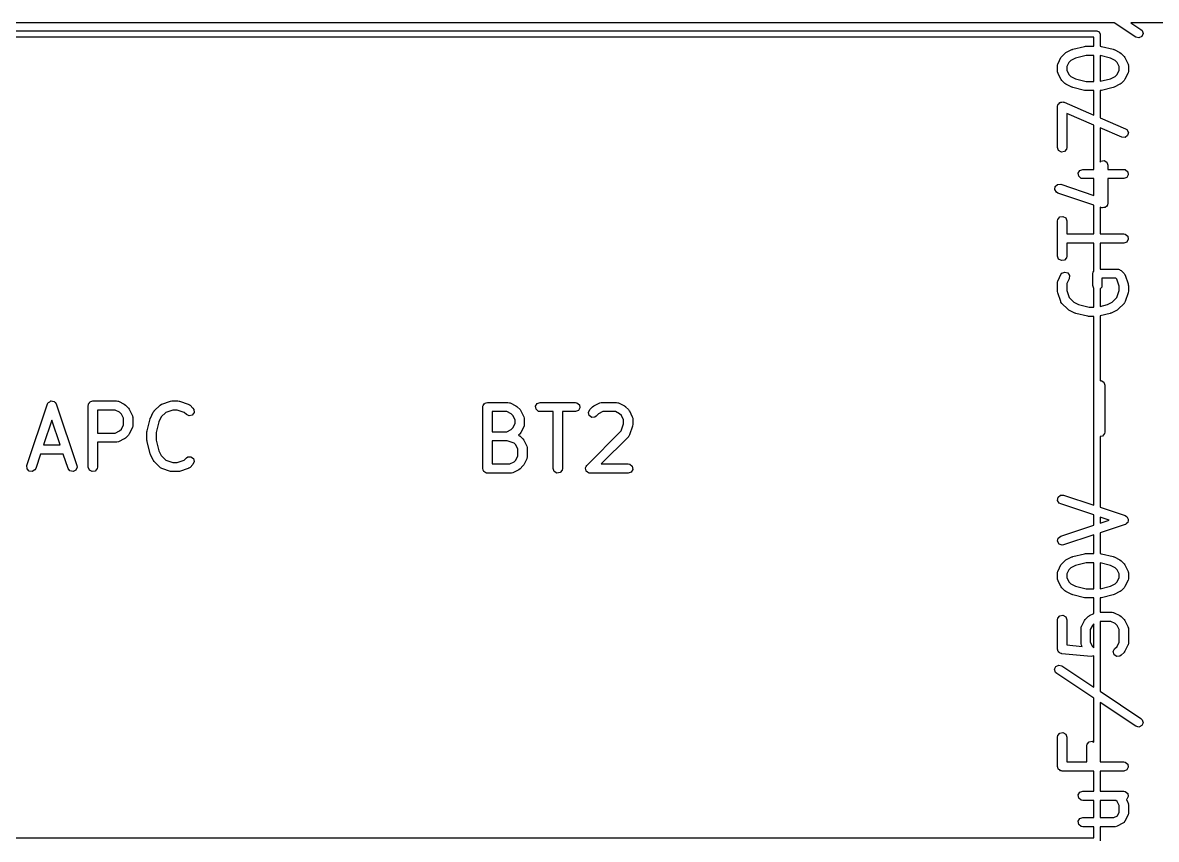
# Model space of a CAD drawing. Extents: x 0.02 to 2.36, y 0.02 to 1.58.
# Drawn here: x 0.743 to 1.468, y 0.543 to 1.065 of the extents above; entities that cross this region are included whole.
import ezdxf

# ---------------------------------------------------------------- set-up
doc = ezdxf.new("R2010")
doc.units = 0
doc.header["$MEASUREMENT"] = 0
doc.layers.add('BLACK', color=7, linetype='CONTINUOUS')

msp = doc.modelspace()

# ---------------------------------------------------------------- linework, layer by layer
at = {"layer": 'BLACK', "linetype": 'CONTINUOUS'}
for p, q in [((0.02028, 1.05984), (1.42972, 1.05984)), ((1.44078, 1.06516), (0.34528, 1.06516)), ((1.42972, 1.05984), (1.43112, 1.05927)), ((1.43112, 1.05927), (1.43169, 1.05787)), ((1.45458, 1.05596), (1.44078, 1.06516)), ((1.75472, 1.06516), (1.45143, 1.06516)), ((1.45143, 1.06516), (1.45785, 1.06087)), ((1.45785, 1.06087), (1.4586, 1.06017)), ((1.4586, 1.06017), (1.45916, 1.05823)), ((1.42776, 1.05591), (0.02224, 1.05591)), ((1.42776, 1.05012), (1.42776, 1.05591)), ((1.43169, 1.05787), (1.43169, 1.05012)), ((1.45654, 1.05548), (1.45458, 1.05596)), ((1.45835, 1.05638), (1.45654, 1.05548)), ((1.45916, 1.05823), (1.45835, 1.05638)), ((1.40726, 1.04363), (1.40913, 1.04551)), ((1.40913, 1.04551), (1.40986, 1.04601)), ((1.40986, 1.04601), (1.4099, 1.04606)), ((1.4099, 1.04606), (1.41365, 1.04794)), ((1.41365, 1.04794), (1.41414, 1.04808)), ((1.41414, 1.04808), (1.41426, 1.04816)), ((1.41426, 1.04816), (1.42176, 1.05003)), ((1.42283, 1.04422), (1.416, 1.04251)), ((1.42176, 1.05003), (1.42234, 1.05008)), ((1.42234, 1.05008), (1.42247, 1.05012)), ((1.42247, 1.05012), (1.42776, 1.05012)), ((1.42776, 1.04422), (1.42283, 1.04422)), ((1.42776, 1.02762), (1.42776, 1.04422)), ((1.43169, 1.05012), (1.43185, 1.05012)), ((1.43831, 1.04251), (1.43169, 1.04416)), ((1.43169, 1.04416), (1.43169, 1.02768)), ((1.43185, 1.05012), (1.43243, 1.05002)), ((1.43243, 1.05002), (1.43256, 1.05003)), ((1.43256, 1.05003), (1.44006, 1.04816)), ((1.44006, 1.04816), (1.44053, 1.04795)), ((1.44053, 1.04795), (1.44066, 1.04794)), ((1.44066, 1.04794), (1.44441, 1.04606)), ((1.44441, 1.04606), (1.44512, 1.04553)), ((1.44512, 1.04553), (1.44518, 1.04551)), ((1.44518, 1.04551), (1.44706, 1.04363)), ((1.40452, 1.0378), (1.4047, 1.03881)), ((1.40452, 1.03405), (1.40452, 1.0378)), ((1.4047, 1.03881), (1.40481, 1.03894)), ((1.40481, 1.03894), (1.40483, 1.03912)), ((1.40483, 1.03912), (1.40671, 1.04287)), ((1.40671, 1.04287), (1.40723, 1.04357)), ((1.40723, 1.04357), (1.40726, 1.04363)), ((1.41177, 1.0398), (1.41043, 1.0371)), ((1.41043, 1.0371), (1.41043, 1.03474)), ((1.41297, 1.04099), (1.41177, 1.0398)), ((1.416, 1.04251), (1.41297, 1.04099)), ((1.44134, 1.04099), (1.43831, 1.04251)), ((1.44254, 1.0398), (1.44134, 1.04099)), ((1.44389, 1.0371), (1.44254, 1.0398)), ((1.44389, 1.03474), (1.44389, 1.0371)), ((1.44706, 1.04363), (1.44756, 1.04291)), ((1.44756, 1.04291), (1.44761, 1.04287)), ((1.44761, 1.04287), (1.44948, 1.03912)), ((1.44948, 1.03912), (1.44978, 1.03813)), ((1.44978, 1.03813), (1.44974, 1.03796)), ((1.44974, 1.03796), (1.4498, 1.0378)), ((1.4498, 1.0378), (1.4498, 1.03405)), ((1.40458, 1.03388), (1.40452, 1.03405)), ((1.40454, 1.03371), (1.40458, 1.03388)), ((1.40483, 1.03273), (1.40454, 1.03371)), ((1.40671, 1.02898), (1.40483, 1.03273)), ((1.41043, 1.03474), (1.41177, 1.03205)), ((1.41177, 1.03205), (1.41297, 1.03085)), ((1.41297, 1.03085), (1.416, 1.02933)), ((1.43831, 1.02933), (1.44134, 1.03085)), ((1.44134, 1.03085), (1.44254, 1.03205)), ((1.44254, 1.03205), (1.44389, 1.03474)), ((1.44948, 1.03273), (1.44761, 1.02898)), ((1.4495, 1.0329), (1.44948, 1.03273)), ((1.44962, 1.03304), (1.4495, 1.0329)), ((1.4498, 1.03405), (1.44962, 1.03304)), ((1.40675, 1.02893), (1.40671, 1.02898)), ((1.40726, 1.02821), (1.40675, 1.02893)), ((1.40913, 1.02633), (1.40726, 1.02821)), ((1.40919, 1.02631), (1.40913, 1.02633)), ((1.4099, 1.02578), (1.40919, 1.02631)), ((1.41365, 1.02391), (1.4099, 1.02578)), ((1.41379, 1.02389), (1.41365, 1.02391)), ((1.41426, 1.02368), (1.41379, 1.02389)), ((1.42176, 1.02181), (1.41426, 1.02368)), ((1.416, 1.02933), (1.42283, 1.02762)), ((1.42283, 1.02762), (1.42776, 1.02762)), ((1.43169, 1.02768), (1.43831, 1.02933)), ((1.44006, 1.02368), (1.43256, 1.02181)), ((1.44018, 1.02376), (1.44006, 1.02368)), ((1.44066, 1.02391), (1.44018, 1.02376)), ((1.44441, 1.02578), (1.44066, 1.02391)), ((1.44446, 1.02583), (1.44441, 1.02578)), ((1.44518, 1.02633), (1.44446, 1.02583)), ((1.44706, 1.02821), (1.44518, 1.02633)), ((1.44708, 1.02827), (1.44706, 1.02821)), ((1.44761, 1.02898), (1.44708, 1.02827)), ((1.42189, 1.02182), (1.42176, 1.02181)), ((1.42247, 1.02172), (1.42189, 1.02182)), ((1.42776, 1.02172), (1.42247, 1.02172)), ((1.42776, 1.00607), (1.42776, 1.02172)), ((1.43185, 1.02172), (1.43169, 1.02172)), ((1.43169, 1.02172), (1.43169, 1.00438)), ((1.43197, 1.02177), (1.43185, 1.02172)), ((1.43256, 1.02181), (1.43197, 1.02177)), ((1.40452, 1.01155), (1.4047, 1.01256)), ((1.40452, 0.9853), (1.40452, 1.01155)), ((1.4047, 1.01256), (1.40492, 1.01283)), ((1.40492, 1.01283), (1.405, 1.01317)), ((1.405, 1.01317), (1.40555, 1.01358)), ((1.40555, 1.01358), (1.406, 1.01411)), ((1.406, 1.01411), (1.40634, 1.01417)), ((1.40634, 1.01417), (1.40662, 1.01438)), ((1.40662, 1.01438), (1.40731, 1.01434)), ((1.40731, 1.01434), (1.40799, 1.01446)), ((1.40799, 1.01446), (1.40829, 1.01428)), ((1.40829, 1.01428), (1.40864, 1.01426)), ((1.40864, 1.01426), (1.42776, 1.00607)), ((1.42776, 0.99964), (1.41043, 1.00707)), ((1.41043, 1.00707), (1.41043, 0.9853)), ((1.43169, 1.00438), (1.44801, 0.99739)), ((1.42776, 0.97138), (1.42776, 0.99964)), ((1.44568, 0.99196), (1.43169, 0.99796)), ((1.43169, 0.99796), (1.43169, 0.97595)), ((1.44801, 0.99739), (1.44886, 0.99683)), ((1.44886, 0.99683), (1.44978, 0.99503)), ((1.44978, 0.99503), (1.44931, 0.99306)), ((1.4477, 0.99185), (1.44568, 0.99196)), ((1.44931, 0.99306), (1.4477, 0.99185)), ((1.40521, 0.9834), (1.40452, 0.9853)), ((1.40696, 0.98239), (1.40521, 0.9834)), ((1.40895, 0.98274), (1.40696, 0.98239)), ((1.41025, 0.98429), (1.40895, 0.98274)), ((1.41043, 0.9853), (1.41025, 0.98429)), ((1.4187, 0.97069), (1.4206, 0.97138)), ((1.4206, 0.97138), (1.42776, 0.97138)), ((1.43169, 0.97595), (1.43224, 0.97661)), ((1.43224, 0.97661), (1.43423, 0.97696)), ((1.43423, 0.97696), (1.43598, 0.97595)), ((1.43598, 0.97595), (1.43667, 0.97405)), ((1.43667, 0.97405), (1.43667, 0.97138)), ((1.43667, 0.97138), (1.44684, 0.97138)), ((1.44684, 0.97138), (1.44785, 0.9712)), ((1.41769, 0.96894), (1.4187, 0.97069)), ((1.41804, 0.96695), (1.41769, 0.96894)), ((1.41959, 0.96565), (1.41804, 0.96695)), ((1.4206, 0.96548), (1.41959, 0.96565)), ((1.42776, 0.96548), (1.4206, 0.96548)), ((1.42776, 0.95478), (1.42776, 0.96548)), ((1.44684, 0.96548), (1.43667, 0.96548)), ((1.43667, 0.96548), (1.43667, 0.94968)), ((1.44874, 0.96617), (1.44684, 0.96548)), ((1.44785, 0.9712), (1.4494, 0.96991)), ((1.44975, 0.96792), (1.44874, 0.96617)), ((1.4494, 0.96991), (1.44975, 0.96792)), ((1.40271, 0.95846), (1.403, 0.96046)), ((1.40376, 0.95674), (1.40271, 0.95846)), ((1.403, 0.96046), (1.40451, 0.9618)), ((1.40451, 0.9618), (1.40653, 0.96186)), ((1.40653, 0.96186), (1.42776, 0.95478)), ((1.40466, 0.95625), (1.40376, 0.95674)), ((1.42776, 0.94856), (1.40466, 0.95625)), ((1.43667, 0.94968), (1.43649, 0.94867)), ((1.42776, 0.93014), (1.42776, 0.94856)), ((1.43279, 0.94688), (1.43169, 0.94724)), ((1.43169, 0.94724), (1.43169, 0.93014)), ((1.43301, 0.94689), (1.43279, 0.94688)), ((1.43321, 0.94677), (1.43301, 0.94689)), ((1.434, 0.94691), (1.43321, 0.94677)), ((1.43481, 0.94694), (1.434, 0.94691)), ((1.43497, 0.94708), (1.43481, 0.94694)), ((1.4352, 0.94712), (1.43497, 0.94708)), ((1.43571, 0.94774), (1.4352, 0.94712)), ((1.43632, 0.94828), (1.43571, 0.94774)), ((1.43635, 0.9485), (1.43632, 0.94828)), ((1.43649, 0.94867), (1.43635, 0.9485)), ((1.40452, 0.93843), (1.4047, 0.93944)), ((1.40452, 0.91594), (1.40452, 0.93843)), ((1.4047, 0.93944), (1.406, 0.94099)), ((1.406, 0.94099), (1.40799, 0.94134)), ((1.40799, 0.94134), (1.40974, 0.94033)), ((1.40974, 0.94033), (1.41043, 0.93843)), ((1.41043, 0.93843), (1.41043, 0.93014)), ((1.41043, 0.93014), (1.42776, 0.93014)), ((1.43169, 0.93014), (1.44684, 0.93014)), ((1.44684, 0.93014), (1.44785, 0.92996)), ((1.44785, 0.92996), (1.4494, 0.92866)), ((1.4494, 0.92866), (1.44975, 0.92667)), ((1.42776, 0.92423), (1.41043, 0.92423)), ((1.41043, 0.92423), (1.41043, 0.91594)), ((1.42776, 0.9064), (1.42776, 0.92423)), ((1.44684, 0.92423), (1.43169, 0.92423)), ((1.43169, 0.92423), (1.43169, 0.90764)), ((1.44874, 0.92492), (1.44684, 0.92423)), ((1.44975, 0.92667), (1.44874, 0.92492)), ((1.40521, 0.91404), (1.40452, 0.91594)), ((1.40696, 0.91303), (1.40521, 0.91404)), ((1.41025, 0.91493), (1.40895, 0.91338)), ((1.41043, 0.91594), (1.41025, 0.91493)), ((1.40895, 0.91338), (1.40696, 0.91303)), ((1.4272, 0.9057), (1.42769, 0.90628)), ((1.42769, 0.90628), (1.42776, 0.9064)), ((1.43169, 0.90764), (1.44309, 0.90764)), ((1.44309, 0.90764), (1.44327, 0.90761)), ((1.44327, 0.90761), (1.44335, 0.90763)), ((1.44335, 0.90763), (1.44347, 0.90757)), ((1.44347, 0.90757), (1.4441, 0.90746)), ((1.4441, 0.90746), (1.4446, 0.90705)), ((1.4446, 0.90705), (1.44518, 0.90677)), ((1.44518, 0.90677), (1.44706, 0.9049)), ((1.40452, 0.89906), (1.4047, 0.90007)), ((1.40452, 0.89344), (1.40452, 0.89906)), ((1.4047, 0.90007), (1.40481, 0.90021)), ((1.40481, 0.90021), (1.40483, 0.90038)), ((1.40483, 0.90038), (1.40671, 0.90413)), ((1.40671, 0.90413), (1.40732, 0.90496)), ((1.40732, 0.90496), (1.40917, 0.90576)), ((1.40917, 0.90576), (1.41111, 0.90518)), ((1.41199, 0.90149), (1.41043, 0.89837)), ((1.41111, 0.90518), (1.41222, 0.9035)), ((1.41222, 0.9035), (1.41199, 0.90149)), ((1.42702, 0.90469), (1.42709, 0.90507)), ((1.42702, 0.89719), (1.42702, 0.90469)), ((1.42706, 0.9052), (1.42713, 0.90531)), ((1.42709, 0.90507), (1.42706, 0.9052)), ((1.42713, 0.90531), (1.4272, 0.9057)), ((1.44187, 0.90173), (1.43292, 0.90173)), ((1.43292, 0.90173), (1.43292, 0.89719)), ((1.44239, 0.90122), (1.44187, 0.90173)), ((1.44389, 0.89671), (1.44239, 0.90122)), ((1.44706, 0.9049), (1.44764, 0.90406)), ((1.44764, 0.90406), (1.44766, 0.90388)), ((1.44766, 0.90388), (1.44777, 0.90375)), ((1.44777, 0.90375), (1.44964, 0.89812)), ((1.40454, 0.89338), (1.40452, 0.89344)), ((1.40467, 0.8925), (1.40454, 0.89338)), ((1.40655, 0.88688), (1.40467, 0.8925)), ((1.41043, 0.89837), (1.41043, 0.89392)), ((1.41043, 0.89392), (1.41193, 0.88941)), ((1.42771, 0.89529), (1.42702, 0.89719)), ((1.42776, 0.89526), (1.42771, 0.89529)), ((1.42776, 0.88327), (1.42776, 0.89526)), ((1.43275, 0.89618), (1.43169, 0.89492)), ((1.43169, 0.89492), (1.43169, 0.88379)), ((1.43292, 0.89719), (1.43275, 0.89618)), ((1.44239, 0.88941), (1.44389, 0.89392)), ((1.44389, 0.89392), (1.44389, 0.89671)), ((1.44964, 0.8925), (1.44777, 0.88688)), ((1.44964, 0.89812), (1.44977, 0.89725)), ((1.4498, 0.89344), (1.44964, 0.89257)), ((1.44964, 0.89257), (1.44964, 0.8925)), ((1.44977, 0.89725), (1.4498, 0.89719)), ((1.4498, 0.89719), (1.4498, 0.89344)), ((1.40666, 0.88674), (1.40655, 0.88688)), ((1.40667, 0.88657), (1.40666, 0.88674)), ((1.40726, 0.88573), (1.40667, 0.88657)), ((1.41101, 0.88198), (1.40726, 0.88573)), ((1.41193, 0.88941), (1.41485, 0.88649)), ((1.41485, 0.88649), (1.41788, 0.88498)), ((1.41788, 0.88498), (1.42471, 0.88327)), ((1.43169, 0.88379), (1.43644, 0.88498)), ((1.43644, 0.88498), (1.43947, 0.88649)), ((1.43947, 0.88649), (1.44239, 0.88941)), ((1.44706, 0.88573), (1.44331, 0.88198)), ((1.44713, 0.88589), (1.44706, 0.88573)), ((1.44728, 0.88598), (1.44713, 0.88589)), ((1.44777, 0.88688), (1.44728, 0.88598)), ((1.41107, 0.88195), (1.41101, 0.88198)), ((1.41178, 0.88142), (1.41107, 0.88195)), ((1.41553, 0.87955), (1.41178, 0.88142)), ((1.41567, 0.87953), (1.41553, 0.87955)), ((1.41613, 0.87933), (1.41567, 0.87953)), ((1.42363, 0.87745), (1.41613, 0.87933)), ((1.42377, 0.87746), (1.42363, 0.87745)), ((1.42435, 0.87736), (1.42377, 0.87746)), ((1.42776, 0.87736), (1.42435, 0.87736)), ((1.42471, 0.88327), (1.42776, 0.88327)), ((1.42776, 0.75668), (1.42776, 0.87736)), ((1.43819, 0.87933), (1.43169, 0.8777)), ((1.43169, 0.8777), (1.43169, 0.83624)), ((1.4383, 0.8794), (1.43819, 0.87933)), ((1.43879, 0.87955), (1.4383, 0.8794)), ((1.44254, 0.88142), (1.43879, 0.87955)), ((1.44258, 0.88147), (1.44254, 0.88142)), ((1.44331, 0.88198), (1.44258, 0.88147)), ((1.43169, 0.83624), (1.43236, 0.83635)), ((1.43236, 0.83635), (1.43411, 0.83534)), ((1.43411, 0.83534), (1.4348, 0.83345)), ((1.4348, 0.83345), (1.4348, 0.80345)), ((0.74551, 0.78203), (0.75863, 0.8214)), ((0.75863, 0.8214), (0.75912, 0.8223)), ((0.75912, 0.8223), (0.75919, 0.82234)), ((0.75919, 0.82234), (0.75922, 0.82242)), ((0.75922, 0.82242), (0.76004, 0.82287)), ((0.76004, 0.82287), (0.76084, 0.82336)), ((0.76084, 0.82336), (0.76092, 0.82334)), ((0.76092, 0.82334), (0.761, 0.82338)), ((0.761, 0.82338), (0.76191, 0.8232)), ((0.76191, 0.8232), (0.76284, 0.82306)), ((0.76284, 0.82306), (0.7629, 0.823)), ((0.7629, 0.823), (0.76298, 0.82298)), ((0.76298, 0.82298), (0.76356, 0.82225)), ((0.76356, 0.82225), (0.76418, 0.82155)), ((0.76418, 0.82155), (0.76418, 0.82146)), ((0.76418, 0.82146), (0.76423, 0.8214)), ((0.76423, 0.8214), (0.77736, 0.78203)), ((0.78473, 0.82046), (0.78479, 0.82085)), ((0.78473, 0.78109), (0.78473, 0.82046)), ((0.78477, 0.82098), (0.78484, 0.82109)), ((0.78479, 0.82085), (0.78477, 0.82098)), ((0.78484, 0.82109), (0.7849, 0.82147)), ((0.7849, 0.82147), (0.7854, 0.82206)), ((0.7854, 0.82206), (0.78578, 0.82273)), ((0.78578, 0.82273), (0.78603, 0.82282)), ((0.78603, 0.82282), (0.7862, 0.82302)), ((0.7862, 0.82302), (0.78696, 0.82315)), ((0.78696, 0.82315), (0.78768, 0.82342)), ((0.78768, 0.82342), (0.80268, 0.82342)), ((0.80268, 0.82342), (0.80369, 0.82324)), ((0.80369, 0.82324), (0.80382, 0.82312)), ((0.80382, 0.82312), (0.804, 0.8231)), ((0.804, 0.8231), (0.80775, 0.82123)), ((0.80775, 0.82123), (0.80846, 0.8207)), ((0.80846, 0.8207), (0.80851, 0.82068)), ((0.80851, 0.82068), (0.81039, 0.8188)), ((0.82684, 0.81693), (0.83059, 0.82068)), ((0.83059, 0.82068), (0.83143, 0.82127)), ((0.83143, 0.82127), (0.8316, 0.82128)), ((0.8316, 0.82128), (0.83174, 0.82139)), ((0.83174, 0.82139), (0.83736, 0.82327)), ((0.83736, 0.82327), (0.83824, 0.82339)), ((0.83824, 0.82339), (0.8383, 0.82342)), ((0.8383, 0.82342), (0.84205, 0.82342)), ((0.84205, 0.82342), (0.84292, 0.82326)), ((0.84292, 0.82326), (0.84298, 0.82327)), ((0.84298, 0.82327), (0.84861, 0.82139)), ((0.84861, 0.82139), (0.84951, 0.8209)), ((0.84951, 0.8209), (0.8496, 0.82075)), ((0.8496, 0.82075), (0.84976, 0.82068)), ((0.84976, 0.82068), (0.85163, 0.8188)), ((1.03699, 0.81946), (1.03706, 0.81985)), ((1.03699, 0.78009), (1.03699, 0.81946)), ((1.03704, 0.81998), (1.0371, 0.82009)), ((1.03706, 0.81985), (1.03704, 0.81998)), ((1.0371, 0.82009), (1.03717, 0.82047)), ((1.03717, 0.82047), (1.03766, 0.82106)), ((1.03766, 0.82106), (1.03804, 0.82173)), ((1.03804, 0.82173), (1.0383, 0.82182)), ((1.0383, 0.82182), (1.03847, 0.82202)), ((1.03847, 0.82202), (1.03922, 0.82215)), ((1.03922, 0.82215), (1.03994, 0.82242)), ((1.03994, 0.82242), (1.05307, 0.82242)), ((1.05307, 0.82242), (1.05408, 0.82224)), ((1.05408, 0.82224), (1.05421, 0.82212)), ((1.05421, 0.82212), (1.05439, 0.8221)), ((1.05439, 0.8221), (1.05814, 0.82023)), ((1.05814, 0.82023), (1.05885, 0.8197)), ((1.05885, 0.8197), (1.0589, 0.81968)), ((1.0589, 0.81968), (1.06078, 0.8178)), ((1.07078, 0.81998), (1.07179, 0.82173)), ((1.07113, 0.81799), (1.07078, 0.81998)), ((1.07179, 0.82173), (1.07369, 0.82242)), ((1.07369, 0.82242), (1.09619, 0.82242)), ((1.09619, 0.82242), (1.0972, 0.82224)), ((1.0972, 0.82224), (1.09874, 0.82094)), ((1.09874, 0.82094), (1.09909, 0.81895)), ((1.10535, 0.8178), (1.10722, 0.81968)), ((1.10722, 0.81968), (1.10794, 0.82018)), ((1.10794, 0.82018), (1.10799, 0.82023)), ((1.10799, 0.82023), (1.11174, 0.8221)), ((1.11174, 0.8221), (1.11272, 0.8224)), ((1.11272, 0.8224), (1.11289, 0.82236)), ((1.11289, 0.82236), (1.11306, 0.82242)), ((1.11306, 0.82242), (1.12243, 0.82242)), ((1.12243, 0.82242), (1.12344, 0.82224)), ((1.12344, 0.82224), (1.12358, 0.82212)), ((1.12358, 0.82212), (1.12375, 0.8221)), ((1.12375, 0.8221), (1.1275, 0.82023)), ((1.1275, 0.82023), (1.12821, 0.8197)), ((1.12821, 0.8197), (1.12827, 0.81968)), ((1.12827, 0.81968), (1.13014, 0.8178)), ((0.80198, 0.81751), (0.79063, 0.81751)), ((0.79063, 0.81751), (0.79063, 0.80279)), ((0.80468, 0.81616), (0.80198, 0.81751)), ((0.80588, 0.81497), (0.80468, 0.81616)), ((0.80722, 0.81227), (0.80588, 0.81497)), ((0.80722, 0.80804), (0.80722, 0.81227)), ((0.81039, 0.8188), (0.8109, 0.81808)), ((0.8109, 0.81808), (0.81094, 0.81803)), ((0.81094, 0.81803), (0.81282, 0.81429)), ((0.81282, 0.81429), (0.81311, 0.8133)), ((0.81311, 0.8133), (0.81307, 0.81313)), ((0.81307, 0.81313), (0.81313, 0.81296)), ((0.81313, 0.81296), (0.81313, 0.80734)), ((0.82418, 0.81181), (0.82439, 0.81227)), ((0.82439, 0.81227), (0.82441, 0.81241)), ((0.82441, 0.81241), (0.82628, 0.81616)), ((0.82628, 0.81616), (0.82681, 0.81687)), ((0.82681, 0.81687), (0.82684, 0.81693)), ((0.83135, 0.81309), (0.82984, 0.81006)), ((0.83427, 0.81601), (0.83135, 0.81309)), ((0.83878, 0.81751), (0.83427, 0.81601)), ((0.84157, 0.81751), (0.83878, 0.81751)), ((0.84608, 0.81601), (0.84157, 0.81751)), ((0.84746, 0.81463), (0.84608, 0.81601)), ((0.84929, 0.81377), (0.84746, 0.81463)), ((0.85124, 0.8143), (0.84929, 0.81377)), ((0.8524, 0.81595), (0.85124, 0.8143)), ((0.85163, 0.8188), (0.85222, 0.81796)), ((0.85222, 0.81796), (0.8524, 0.81595)), ((1.05237, 0.81651), (1.0429, 0.81651)), ((1.0429, 0.81651), (1.0429, 0.80367)), ((1.05507, 0.81516), (1.05237, 0.81651)), ((1.05626, 0.81397), (1.05507, 0.81516)), ((1.05761, 0.81127), (1.05626, 0.81397)), ((1.06078, 0.8178), (1.06128, 0.81708)), ((1.06128, 0.81708), (1.06133, 0.81703)), ((1.06133, 0.81703), (1.06321, 0.81329)), ((1.06321, 0.81329), (1.0635, 0.8123)), ((1.0635, 0.8123), (1.06346, 0.81213)), ((1.06346, 0.81213), (1.06352, 0.81196)), ((1.06352, 0.81196), (1.06352, 0.80822)), ((1.07268, 0.81669), (1.07113, 0.81799)), ((1.07369, 0.81651), (1.07268, 0.81669)), ((1.08198, 0.81651), (1.07369, 0.81651)), ((1.08198, 0.78009), (1.08198, 0.81651)), ((1.09619, 0.81651), (1.08789, 0.81651)), ((1.08789, 0.81651), (1.08789, 0.78009)), ((1.09808, 0.8172), (1.09619, 0.81651)), ((1.09909, 0.81895), (1.09808, 0.8172)), ((1.10449, 0.81597), (1.10535, 0.8178)), ((1.10502, 0.81402), (1.10449, 0.81597)), ((1.10667, 0.81286), (1.10502, 0.81402)), ((1.10868, 0.81304), (1.10667, 0.81286)), ((1.10952, 0.81363), (1.10868, 0.81304)), ((1.11106, 0.81516), (1.10952, 0.81363)), ((1.11376, 0.81651), (1.11106, 0.81516)), ((1.12174, 0.81651), (1.11376, 0.81651)), ((1.12443, 0.81516), (1.12174, 0.81651)), ((1.12563, 0.81397), (1.12443, 0.81516)), ((1.12698, 0.81127), (1.12563, 0.81397)), ((1.13014, 0.8178), (1.13065, 0.81708)), ((1.13065, 0.81708), (1.1307, 0.81703)), ((1.1307, 0.81703), (1.13257, 0.81329)), ((1.13257, 0.81329), (1.13287, 0.8123)), ((1.13287, 0.8123), (1.13282, 0.81213)), ((1.13282, 0.81213), (1.13288, 0.81196)), ((1.13288, 0.81196), (1.13288, 0.80822)), ((0.76143, 0.81113), (0.75616, 0.7953)), ((0.76671, 0.7953), (0.76143, 0.81113)), ((0.80468, 0.80414), (0.80588, 0.80534)), ((0.80588, 0.80534), (0.80722, 0.80804)), ((0.81282, 0.80602), (0.81094, 0.80227)), ((0.81284, 0.8062), (0.81282, 0.80602)), ((0.81295, 0.80633), (0.81284, 0.8062)), ((0.81313, 0.80734), (0.81295, 0.80633)), ((0.82231, 0.80431), (0.82418, 0.81181)), ((0.82984, 0.81006), (0.82813, 0.80323)), ((1.05237, 0.80367), (1.05507, 0.80502)), ((1.05507, 0.80502), (1.05626, 0.80621)), ((1.05626, 0.80621), (1.05761, 0.80891)), ((1.05761, 0.80891), (1.05761, 0.81127)), ((1.06321, 0.80689), (1.06133, 0.80315)), ((1.06323, 0.80707), (1.06321, 0.80689)), ((1.06334, 0.80721), (1.06323, 0.80707)), ((1.06352, 0.80822), (1.06334, 0.80721)), ((1.12548, 0.80419), (1.12698, 0.80869)), ((1.12698, 0.80869), (1.12698, 0.81127)), ((1.13273, 0.80728), (1.13086, 0.80166)), ((1.13288, 0.80822), (1.13273, 0.80735)), ((1.13273, 0.80735), (1.13273, 0.80728)), ((0.79063, 0.80279), (0.80198, 0.80279)), ((0.80198, 0.80279), (0.80468, 0.80414)), ((0.80775, 0.79908), (0.804, 0.7972)), ((0.80779, 0.79912), (0.80775, 0.79908)), ((0.80851, 0.79963), (0.80779, 0.79912)), ((0.81039, 0.8015), (0.80851, 0.79963)), ((0.81042, 0.80156), (0.81039, 0.8015)), ((0.81094, 0.80227), (0.81042, 0.80156)), ((0.82222, 0.80359), (0.82232, 0.80417)), ((0.82222, 0.79797), (0.82222, 0.80359)), ((0.82227, 0.79784), (0.82222, 0.79797)), ((0.82231, 0.79725), (0.82227, 0.79784)), ((0.82232, 0.80417), (0.82231, 0.80431)), ((0.82813, 0.80323), (0.82813, 0.79833)), ((0.82813, 0.79833), (0.82984, 0.7915)), ((1.0429, 0.80367), (1.05237, 0.80367)), ((1.05259, 0.79776), (1.0429, 0.79776)), ((1.0429, 0.79776), (1.0429, 0.78305)), ((1.0571, 0.79626), (1.05259, 0.79776)), ((1.06078, 0.80238), (1.0599, 0.8015)), ((1.0599, 0.8015), (1.06053, 0.80115)), ((1.06053, 0.80115), (1.06062, 0.801)), ((1.06062, 0.801), (1.06078, 0.80093)), ((1.06081, 0.80244), (1.06078, 0.80238)), ((1.06078, 0.80093), (1.06265, 0.79905)), ((1.06133, 0.80315), (1.06081, 0.80244)), ((1.06265, 0.79905), (1.06316, 0.79833)), ((1.06316, 0.79833), (1.06321, 0.79829)), ((1.06321, 0.79829), (1.06508, 0.79454)), ((1.10347, 0.78218), (1.12548, 0.80419)), ((1.13014, 0.8005), (1.11269, 0.78305)), ((1.13022, 0.80066), (1.13014, 0.8005)), ((1.13037, 0.80076), (1.13022, 0.80066)), ((1.13086, 0.80166), (1.13037, 0.80076)), ((1.43332, 0.80089), (1.43169, 0.80061)), ((1.43169, 0.80061), (1.43169, 0.75537)), ((1.43462, 0.80244), (1.43332, 0.80089)), ((1.4348, 0.80345), (1.43462, 0.80244)), ((0.75616, 0.7953), (0.76671, 0.7953)), ((0.80268, 0.79689), (0.79063, 0.79689)), ((0.79063, 0.79689), (0.79063, 0.78109)), ((0.80284, 0.79695), (0.80268, 0.79689)), ((0.80302, 0.79691), (0.80284, 0.79695)), ((0.804, 0.7972), (0.80302, 0.79691)), ((0.82418, 0.78975), (0.82231, 0.79725)), ((0.82984, 0.7915), (0.83135, 0.78847)), ((1.05814, 0.79522), (1.0571, 0.79626)), ((1.05949, 0.79252), (1.05814, 0.79522)), ((1.05949, 0.78829), (1.05949, 0.79252)), ((1.06508, 0.79454), (1.06537, 0.79355)), ((1.06537, 0.79355), (1.06533, 0.79338)), ((1.06533, 0.79338), (1.06539, 0.79322)), ((1.06539, 0.79322), (1.06539, 0.78759)), ((0.75419, 0.78939), (0.75111, 0.78016)), ((0.76868, 0.78939), (0.75419, 0.78939)), ((0.77175, 0.78016), (0.76868, 0.78939)), ((0.82426, 0.78964), (0.82418, 0.78975)), ((0.82441, 0.78915), (0.82426, 0.78964)), ((0.82628, 0.7854), (0.82441, 0.78915)), ((0.82633, 0.78535), (0.82628, 0.7854)), ((0.82684, 0.78463), (0.82633, 0.78535)), ((0.83059, 0.78088), (0.82684, 0.78463)), ((0.83135, 0.78847), (0.83427, 0.78555)), ((0.83427, 0.78555), (0.83878, 0.78405)), ((0.83878, 0.78405), (0.84157, 0.78405)), ((0.84157, 0.78405), (0.84608, 0.78555)), ((0.84608, 0.78555), (0.84746, 0.78693)), ((0.84746, 0.78693), (0.8483, 0.78752)), ((0.8483, 0.78752), (0.85031, 0.7877)), ((0.85031, 0.7877), (0.85197, 0.78654)), ((0.85249, 0.78459), (0.85163, 0.78276)), ((0.85197, 0.78654), (0.85249, 0.78459)), ((1.0429, 0.78305), (1.05424, 0.78305)), ((1.05424, 0.78305), (1.05694, 0.7844)), ((1.05694, 0.7844), (1.05814, 0.78559)), ((1.05814, 0.78559), (1.05949, 0.78829)), ((1.06508, 0.78627), (1.06321, 0.78252)), ((1.0651, 0.78645), (1.06508, 0.78627)), ((1.06521, 0.78658), (1.0651, 0.78645)), ((1.06539, 0.78759), (1.06521, 0.78658)), ((1.11269, 0.78305), (1.12993, 0.78305)), ((1.12993, 0.78305), (1.13094, 0.78287)), ((0.74556, 0.78001), (0.74551, 0.78203)), ((0.7469, 0.7785), (0.74556, 0.78001)), ((0.7489, 0.7782), (0.7469, 0.7785)), ((0.75062, 0.77926), (0.7489, 0.7782)), ((0.75111, 0.78016), (0.75062, 0.77926)), ((0.77301, 0.77858), (0.77175, 0.78016)), ((0.77499, 0.77817), (0.77301, 0.77858)), ((0.77677, 0.77913), (0.77499, 0.77817)), ((0.77751, 0.78101), (0.77677, 0.77913)), ((0.77736, 0.78203), (0.77751, 0.78101)), ((0.78542, 0.7792), (0.78473, 0.78109)), ((0.78717, 0.77819), (0.78542, 0.7792)), ((0.78916, 0.77854), (0.78717, 0.77819)), ((0.79045, 0.78008), (0.78916, 0.77854)), ((0.79063, 0.78109), (0.79045, 0.78008)), ((0.83075, 0.78081), (0.83059, 0.78088)), ((0.83084, 0.78066), (0.83075, 0.78081)), ((0.83174, 0.78017), (0.83084, 0.78066)), ((0.83736, 0.77829), (0.83174, 0.78017)), ((0.83743, 0.77829), (0.83736, 0.77829)), ((0.8383, 0.77814), (0.83743, 0.77829)), ((0.84205, 0.77814), (0.8383, 0.77814)), ((0.84211, 0.77816), (0.84205, 0.77814)), ((0.84298, 0.77829), (0.84211, 0.77816)), ((0.84861, 0.78017), (0.84298, 0.77829)), ((0.84874, 0.78028), (0.84861, 0.78017)), ((0.84892, 0.78029), (0.84874, 0.78028)), ((0.84976, 0.78088), (0.84892, 0.78029)), ((0.85163, 0.78276), (0.84976, 0.78088)), ((1.03725, 0.77937), (1.03699, 0.78009)), ((1.03739, 0.77862), (1.03725, 0.77937)), ((1.03759, 0.77845), (1.03739, 0.77862)), ((1.03768, 0.7782), (1.03759, 0.77845)), ((1.03835, 0.77781), (1.03768, 0.7782)), ((1.03893, 0.77732), (1.03835, 0.77781)), ((1.03932, 0.77725), (1.03893, 0.77732)), ((1.03943, 0.77719), (1.03932, 0.77725)), ((1.03956, 0.77721), (1.03943, 0.77719)), ((1.03994, 0.77714), (1.03956, 0.77721)), ((1.05494, 0.77714), (1.03994, 0.77714)), ((1.05511, 0.7772), (1.05494, 0.77714)), ((1.05528, 0.77716), (1.05511, 0.7772)), ((1.05626, 0.77745), (1.05528, 0.77716)), ((1.06001, 0.77933), (1.05626, 0.77745)), ((1.06006, 0.77937), (1.06001, 0.77933)), ((1.06078, 0.77988), (1.06006, 0.77937)), ((1.06265, 0.78176), (1.06078, 0.77988)), ((1.06268, 0.78181), (1.06265, 0.78176)), ((1.06321, 0.78252), (1.06268, 0.78181)), ((1.08268, 0.7782), (1.08198, 0.78009)), ((1.08442, 0.77719), (1.08268, 0.7782)), ((1.08641, 0.77754), (1.08442, 0.77719)), ((1.08771, 0.77908), (1.08641, 0.77754)), ((1.08789, 0.78009), (1.08771, 0.77908)), ((1.10262, 0.78035), (1.10268, 0.78047)), ((1.10285, 0.77949), (1.10262, 0.78035)), ((1.10265, 0.78061), (1.1031, 0.78138)), ((1.10268, 0.78047), (1.10265, 0.78061)), ((1.103, 0.77862), (1.10285, 0.77949)), ((1.10311, 0.77853), (1.103, 0.77862)), ((1.1031, 0.78138), (1.10347, 0.78218)), ((1.10314, 0.7784), (1.10311, 0.77853)), ((1.10387, 0.77789), (1.10314, 0.7784)), ((1.10455, 0.77732), (1.10387, 0.77789)), ((1.10473, 0.77729), (1.10455, 0.77732)), ((1.1048, 0.77724), (1.10473, 0.77729)), ((1.10493, 0.77725), (1.1048, 0.77724)), ((1.10556, 0.77714), (1.10493, 0.77725)), ((1.12993, 0.77714), (1.10556, 0.77714)), ((1.13183, 0.77783), (1.12993, 0.77714)), ((1.13094, 0.78287), (1.13249, 0.78157)), ((1.13284, 0.77958), (1.13183, 0.77783)), ((1.13249, 0.78157), (1.13284, 0.77958)), ((1.40458, 0.75974), (1.40488, 0.76174)), ((1.40488, 0.76174), (1.40639, 0.76308)), ((1.40639, 0.76308), (1.40841, 0.76313)), ((1.40841, 0.76313), (1.42776, 0.75668)), ((1.40564, 0.75802), (1.40458, 0.75974)), ((1.40654, 0.75753), (1.40564, 0.75802)), ((1.42776, 0.75046), (1.40654, 0.75753)), ((1.43169, 0.75537), (1.44778, 0.75001)), ((1.42776, 0.74396), (1.42776, 0.75046)), ((1.43751, 0.74721), (1.43169, 0.74914)), ((1.43169, 0.74914), (1.43169, 0.74527)), ((1.43169, 0.74527), (1.43751, 0.74721)), ((1.44778, 0.75001), (1.44868, 0.74952)), ((1.44868, 0.74952), (1.44872, 0.74945)), ((1.44872, 0.74945), (1.4488, 0.74942)), ((1.4488, 0.74942), (1.44925, 0.74859)), ((1.44925, 0.74859), (1.44974, 0.7478)), ((1.44958, 0.74672), (1.44944, 0.7458)), ((1.44976, 0.74764), (1.44958, 0.74672)), ((1.44974, 0.7478), (1.44972, 0.74771)), ((1.44972, 0.74771), (1.44976, 0.74764)), ((1.40654, 0.73688), (1.42776, 0.74396)), ((1.44778, 0.74441), (1.43169, 0.73904)), ((1.44784, 0.74446), (1.44778, 0.74441)), ((1.44793, 0.74446), (1.44784, 0.74446)), ((1.44863, 0.74508), (1.44793, 0.74446)), ((1.44936, 0.74566), (1.44863, 0.74508)), ((1.44938, 0.74574), (1.44936, 0.74566)), ((1.44944, 0.7458), (1.44938, 0.74574)), ((1.40455, 0.73365), (1.40496, 0.73563)), ((1.40551, 0.73187), (1.40455, 0.73365)), ((1.40496, 0.73563), (1.40654, 0.73688)), ((1.42776, 0.73773), (1.40841, 0.73128)), ((1.42776, 0.72579), (1.42776, 0.73773)), ((1.43169, 0.73904), (1.43169, 0.72579)), ((1.40739, 0.73113), (1.40551, 0.73187)), ((1.40841, 0.73128), (1.40739, 0.73113)), ((1.41426, 0.72382), (1.42176, 0.7257)), ((1.42176, 0.7257), (1.42234, 0.72574)), ((1.42234, 0.72574), (1.42247, 0.72579)), ((1.42247, 0.72579), (1.42776, 0.72579)), ((1.43169, 0.72579), (1.43185, 0.72579)), ((1.43185, 0.72579), (1.43243, 0.72569)), ((1.43243, 0.72569), (1.43256, 0.7257)), ((1.43256, 0.7257), (1.44006, 0.72382)), ((1.40483, 0.71478), (1.40671, 0.71853)), ((1.40671, 0.71853), (1.40723, 0.71924)), ((1.40723, 0.71924), (1.40726, 0.7193)), ((1.40726, 0.7193), (1.40913, 0.72117)), ((1.40913, 0.72117), (1.40986, 0.72168)), ((1.40986, 0.72168), (1.4099, 0.72173)), ((1.4099, 0.72173), (1.41365, 0.7236)), ((1.416, 0.71817), (1.41297, 0.71666)), ((1.41365, 0.7236), (1.41414, 0.72375)), ((1.41414, 0.72375), (1.41426, 0.72382)), ((1.42283, 0.71988), (1.416, 0.71817)), ((1.42776, 0.71988), (1.42283, 0.71988)), ((1.42776, 0.70329), (1.42776, 0.71988)), ((1.43831, 0.71817), (1.43169, 0.71983)), ((1.43169, 0.71983), (1.43169, 0.70334)), ((1.44134, 0.71666), (1.43831, 0.71817)), ((1.44006, 0.72382), (1.44053, 0.72362)), ((1.44053, 0.72362), (1.44066, 0.7236)), ((1.44066, 0.7236), (1.44441, 0.72173)), ((1.44441, 0.72173), (1.44512, 0.7212)), ((1.44512, 0.7212), (1.44518, 0.72117)), ((1.44518, 0.72117), (1.44706, 0.7193)), ((1.44706, 0.7193), (1.44756, 0.71858)), ((1.44756, 0.71858), (1.44761, 0.71853)), ((1.44761, 0.71853), (1.44948, 0.71478)), ((1.40452, 0.71346), (1.4047, 0.71447)), ((1.40452, 0.70971), (1.40452, 0.71346)), ((1.4047, 0.71447), (1.40481, 0.71461)), ((1.40481, 0.71461), (1.40483, 0.71478)), ((1.41177, 0.71546), (1.41043, 0.71276)), ((1.41043, 0.71276), (1.41043, 0.71041)), ((1.41297, 0.71666), (1.41177, 0.71546)), ((1.44254, 0.71546), (1.44134, 0.71666)), ((1.44389, 0.71276), (1.44254, 0.71546)), ((1.44389, 0.71041), (1.44389, 0.71276)), ((1.44948, 0.71478), (1.44978, 0.7138)), ((1.44978, 0.7138), (1.44974, 0.71363)), ((1.44974, 0.71363), (1.4498, 0.71346)), ((1.4498, 0.71346), (1.4498, 0.70971)), ((1.40458, 0.70955), (1.40452, 0.70971)), ((1.40454, 0.70937), (1.40458, 0.70955)), ((1.40483, 0.70839), (1.40454, 0.70937)), ((1.40671, 0.70464), (1.40483, 0.70839)), ((1.40675, 0.7046), (1.40671, 0.70464)), ((1.40726, 0.70387), (1.40675, 0.7046)), ((1.40913, 0.702), (1.40726, 0.70387)), ((1.41043, 0.71041), (1.41177, 0.70771)), ((1.41177, 0.70771), (1.41297, 0.70651)), ((1.41297, 0.70651), (1.416, 0.705)), ((1.416, 0.705), (1.42283, 0.70329)), ((1.42283, 0.70329), (1.42776, 0.70329)), ((1.43169, 0.70334), (1.43831, 0.705)), ((1.43831, 0.705), (1.44134, 0.70651)), ((1.44134, 0.70651), (1.44254, 0.70771)), ((1.44254, 0.70771), (1.44389, 0.71041)), ((1.44706, 0.70387), (1.44518, 0.702)), ((1.44708, 0.70393), (1.44706, 0.70387)), ((1.44761, 0.70464), (1.44708, 0.70393)), ((1.44948, 0.70839), (1.44761, 0.70464)), ((1.4495, 0.70857), (1.44948, 0.70839)), ((1.44962, 0.7087), (1.4495, 0.70857)), ((1.4498, 0.70971), (1.44962, 0.7087)), ((1.40919, 0.70197), (1.40913, 0.702)), ((1.4099, 0.70145), (1.40919, 0.70197)), ((1.41365, 0.69957), (1.4099, 0.70145)), ((1.41379, 0.69956), (1.41365, 0.69957)), ((1.41426, 0.69935), (1.41379, 0.69956)), ((1.42176, 0.69747), (1.41426, 0.69935)), ((1.42189, 0.69749), (1.42176, 0.69747)), ((1.42247, 0.69738), (1.42189, 0.69749)), ((1.42776, 0.69738), (1.42247, 0.69738)), ((1.42776, 0.68753), (1.42776, 0.69738)), ((1.43185, 0.69738), (1.43169, 0.69738)), ((1.43169, 0.69738), (1.43169, 0.68829)), ((1.43197, 0.69743), (1.43185, 0.69738)), ((1.43256, 0.69747), (1.43197, 0.69743)), ((1.44006, 0.69935), (1.43256, 0.69747)), ((1.44018, 0.69943), (1.44006, 0.69935)), ((1.44066, 0.69957), (1.44018, 0.69943)), ((1.44441, 0.70145), (1.44066, 0.69957)), ((1.44446, 0.70149), (1.44441, 0.70145)), ((1.44518, 0.702), (1.44446, 0.70149)), ((1.40452, 0.68346), (1.4047, 0.68447)), ((1.40452, 0.66472), (1.40452, 0.68346)), ((1.4047, 0.68447), (1.406, 0.68602)), ((1.406, 0.68602), (1.40799, 0.68637)), ((1.40799, 0.68637), (1.40974, 0.68536)), ((1.40974, 0.68536), (1.41043, 0.68346)), ((1.41043, 0.68346), (1.41043, 0.66739)), ((1.41983, 0.67916), (1.42171, 0.68291)), ((1.42171, 0.68291), (1.42223, 0.68362)), ((1.42223, 0.68362), (1.42226, 0.68368)), ((1.42226, 0.68368), (1.42413, 0.68555)), ((1.42413, 0.68555), (1.42486, 0.68606)), ((1.42486, 0.68606), (1.4249, 0.68611)), ((1.4249, 0.68611), (1.42776, 0.68753)), ((1.43169, 0.68829), (1.43934, 0.68829)), ((1.43865, 0.68239), (1.43169, 0.68239)), ((1.43169, 0.68239), (1.43169, 0.63775)), ((1.44134, 0.68104), (1.43865, 0.68239)), ((1.43934, 0.68829), (1.44035, 0.68811)), ((1.44035, 0.68811), (1.44049, 0.688)), ((1.44049, 0.688), (1.44066, 0.68798)), ((1.44066, 0.68798), (1.44441, 0.68611)), ((1.44441, 0.68611), (1.44512, 0.68558)), ((1.44512, 0.68558), (1.44518, 0.68555)), ((1.44518, 0.68555), (1.44706, 0.68368)), ((1.44706, 0.68368), (1.44756, 0.68295)), ((1.44756, 0.68295), (1.44761, 0.68291)), ((1.44761, 0.68291), (1.44948, 0.67916)), ((1.41952, 0.67784), (1.4197, 0.67885)), ((1.41952, 0.66847), (1.41952, 0.67784)), ((1.4197, 0.67885), (1.41981, 0.67899)), ((1.41981, 0.67899), (1.41983, 0.67916)), ((1.42677, 0.67984), (1.42542, 0.67714)), ((1.42542, 0.67714), (1.42542, 0.66916)), ((1.42776, 0.68082), (1.42677, 0.67984)), ((1.42776, 0.66548), (1.42776, 0.68082)), ((1.44254, 0.67984), (1.44134, 0.68104)), ((1.44389, 0.67714), (1.44254, 0.67984)), ((1.44389, 0.66916), (1.44389, 0.67714)), ((1.44948, 0.67916), (1.44978, 0.67818)), ((1.44978, 0.67818), (1.44974, 0.67801)), ((1.44974, 0.67801), (1.4498, 0.67784)), ((1.4498, 0.67784), (1.4498, 0.66847)), ((1.41043, 0.66739), (1.4202, 0.66641)), ((1.41958, 0.6683), (1.41952, 0.66847)), ((1.41954, 0.66813), (1.41958, 0.6683)), ((1.41983, 0.66715), (1.41954, 0.66813)), ((1.4202, 0.66641), (1.41983, 0.66715)), ((1.42542, 0.66916), (1.42677, 0.66647)), ((1.44254, 0.66647), (1.44389, 0.66916)), ((1.44948, 0.66715), (1.44761, 0.6634)), ((1.4495, 0.66732), (1.44948, 0.66715)), ((1.44962, 0.66746), (1.4495, 0.66732)), ((1.4498, 0.66847), (1.44962, 0.66746)), ((1.40473, 0.66413), (1.40452, 0.66472)), ((1.40478, 0.6635), (1.40473, 0.66413)), ((1.40507, 0.66321), (1.40478, 0.6635)), ((1.40521, 0.66282), (1.40507, 0.66321)), ((1.40575, 0.66251), (1.40521, 0.66282)), ((1.40619, 0.66206), (1.40575, 0.66251)), ((1.40685, 0.66187), (1.40619, 0.66206)), ((1.40696, 0.66181), (1.40685, 0.66187)), ((1.40703, 0.66182), (1.40696, 0.66181)), ((1.40718, 0.66178), (1.40703, 0.66182)), ((1.42593, 0.6599), (1.40718, 0.66178)), ((1.42595, 0.65991), (1.42593, 0.6599)), ((1.42596, 0.6599), (1.42595, 0.65991)), ((1.42692, 0.66016), (1.42596, 0.6599)), ((1.42677, 0.66647), (1.42776, 0.66548)), ((1.42776, 0.66037), (1.42692, 0.66016)), ((1.42776, 0.64037), (1.42776, 0.66037)), ((1.44015, 0.6631), (1.44101, 0.66493)), ((1.44067, 0.66115), (1.44015, 0.6631)), ((1.44233, 0.65999), (1.44067, 0.66115)), ((1.44101, 0.66493), (1.44254, 0.66647)), ((1.44434, 0.66017), (1.44233, 0.65999)), ((1.44518, 0.66075), (1.44434, 0.66017)), ((1.44706, 0.66263), (1.44518, 0.66075)), ((1.44708, 0.66269), (1.44706, 0.66263)), ((1.44761, 0.6634), (1.44708, 0.66269)), ((1.40265, 0.65178), (1.40346, 0.65363)), ((1.40346, 0.65363), (1.40527, 0.65453)), ((1.40527, 0.65453), (1.40724, 0.65405)), ((1.40724, 0.65405), (1.42776, 0.64037)), ((1.40322, 0.64985), (1.40265, 0.65178)), ((1.40396, 0.64914), (1.40322, 0.64985)), ((1.42776, 0.63327), (1.40396, 0.64914)), ((1.42776, 0.60517), (1.42776, 0.63327)), ((1.43169, 0.63775), (1.45785, 0.6203)), ((1.45458, 0.61539), (1.43169, 0.63065)), ((1.43169, 0.63065), (1.43169, 0.59268)), ((1.45785, 0.6203), (1.4586, 0.6196)), ((1.45916, 0.61766), (1.45835, 0.61581)), ((1.4586, 0.6196), (1.45916, 0.61766)), ((1.40452, 0.60847), (1.4047, 0.60948)), ((1.4047, 0.60948), (1.406, 0.61103)), ((1.406, 0.61103), (1.40799, 0.61138)), ((1.40799, 0.61138), (1.40974, 0.61037)), ((1.40974, 0.61037), (1.41043, 0.60847)), ((1.45654, 0.61491), (1.45458, 0.61539)), ((1.45835, 0.61581), (1.45654, 0.61491)), ((1.40452, 0.58973), (1.40452, 0.60847)), ((1.41043, 0.60847), (1.41043, 0.59268)), ((1.42327, 0.60285), (1.42345, 0.60386)), ((1.42327, 0.59268), (1.42327, 0.60285)), ((1.42345, 0.60386), (1.42474, 0.60541)), ((1.42474, 0.60541), (1.42673, 0.60576)), ((1.42673, 0.60576), (1.42776, 0.60517)), ((1.40478, 0.58901), (1.40452, 0.58973)), ((1.40492, 0.58825), (1.40478, 0.58901)), ((1.40512, 0.58808), (1.40492, 0.58825)), ((1.40521, 0.58783), (1.40512, 0.58808)), ((1.40588, 0.58744), (1.40521, 0.58783)), ((1.40646, 0.58695), (1.40588, 0.58744)), ((1.41043, 0.59268), (1.42327, 0.59268)), ((1.43169, 0.59268), (1.44684, 0.59268)), ((1.44684, 0.59268), (1.44785, 0.5925)), ((1.44874, 0.58746), (1.44684, 0.58677)), ((1.44785, 0.5925), (1.4494, 0.5912)), ((1.44975, 0.58921), (1.44874, 0.58746)), ((1.4494, 0.5912), (1.44975, 0.58921)), ((1.40685, 0.58688), (1.40646, 0.58695)), ((1.40696, 0.58682), (1.40685, 0.58688)), ((1.40709, 0.58684), (1.40696, 0.58682)), ((1.40747, 0.58677), (1.40709, 0.58684)), ((1.42776, 0.58677), (1.40747, 0.58677)), ((1.42776, 0.57393), (1.42776, 0.58677)), ((1.44684, 0.58677), (1.43169, 0.58677)), ((1.43169, 0.58677), (1.43169, 0.57393)), ((1.41769, 0.57149), (1.4187, 0.57324)), ((1.4187, 0.57324), (1.4206, 0.57393)), ((1.4206, 0.57393), (1.42776, 0.57393)), ((1.43169, 0.57393), (1.44684, 0.57393)), ((1.44684, 0.57393), (1.44785, 0.57375)), ((1.44785, 0.57375), (1.4494, 0.57245)), ((1.41804, 0.5695), (1.41769, 0.57149)), ((1.41959, 0.5682), (1.41804, 0.5695)), ((1.4206, 0.56803), (1.41959, 0.5682)), ((1.42776, 0.56803), (1.4206, 0.56803)), ((1.42776, 0.55706), (1.42776, 0.56803)), ((1.44187, 0.56803), (1.43169, 0.56803)), ((1.43169, 0.56803), (1.43169, 0.55706)), ((1.44254, 0.56735), (1.44187, 0.56803)), ((1.44389, 0.56466), (1.44254, 0.56735)), ((1.44874, 0.56872), (1.44851, 0.56863)), ((1.44851, 0.56863), (1.44948, 0.56667)), ((1.44975, 0.57047), (1.44874, 0.56872)), ((1.4494, 0.57245), (1.44975, 0.57047)), ((1.44948, 0.56667), (1.44978, 0.56569)), ((1.44978, 0.56569), (1.44974, 0.56552)), ((1.44974, 0.56552), (1.4498, 0.56535)), ((1.44277, 0.55818), (1.44389, 0.56043)), ((1.44389, 0.56043), (1.44389, 0.56466)), ((1.44948, 0.55841), (1.44761, 0.55466)), ((1.4495, 0.55858), (1.44948, 0.55841)), ((1.44962, 0.55872), (1.4495, 0.55858)), ((1.4498, 0.55973), (1.44962, 0.55872)), ((1.4498, 0.56535), (1.4498, 0.55973)), ((1.41769, 0.55462), (1.4187, 0.55637)), ((1.41804, 0.55263), (1.41769, 0.55462)), ((1.41959, 0.55133), (1.41804, 0.55263)), ((1.4187, 0.55637), (1.4206, 0.55706)), ((1.4206, 0.55115), (1.41959, 0.55133)), ((1.4206, 0.55706), (1.42776, 0.55706)), ((1.42776, 0.55115), (1.4206, 0.55115)), ((1.42776, 0.54409), (1.42776, 0.55115)), ((1.43169, 0.55706), (1.44052, 0.55706)), ((1.44122, 0.55115), (1.43169, 0.55115)), ((1.43169, 0.55115), (1.43169, 0.54213)), ((1.44052, 0.55706), (1.44277, 0.55818)), ((1.44138, 0.55121), (1.44122, 0.55115)), ((1.44156, 0.55117), (1.44138, 0.55121)), ((1.44254, 0.55146), (1.44156, 0.55117)), ((1.44629, 0.55334), (1.44254, 0.55146)), ((1.44659, 0.55366), (1.44629, 0.55334)), ((1.447, 0.55384), (1.44659, 0.55366)), ((1.44761, 0.55466), (1.447, 0.55384)), ((0.02224, 0.54409), (1.42776, 0.54409))]:
    msp.add_line(p, q, dxfattribs=at)

doc.saveas('drawing.dxf')
